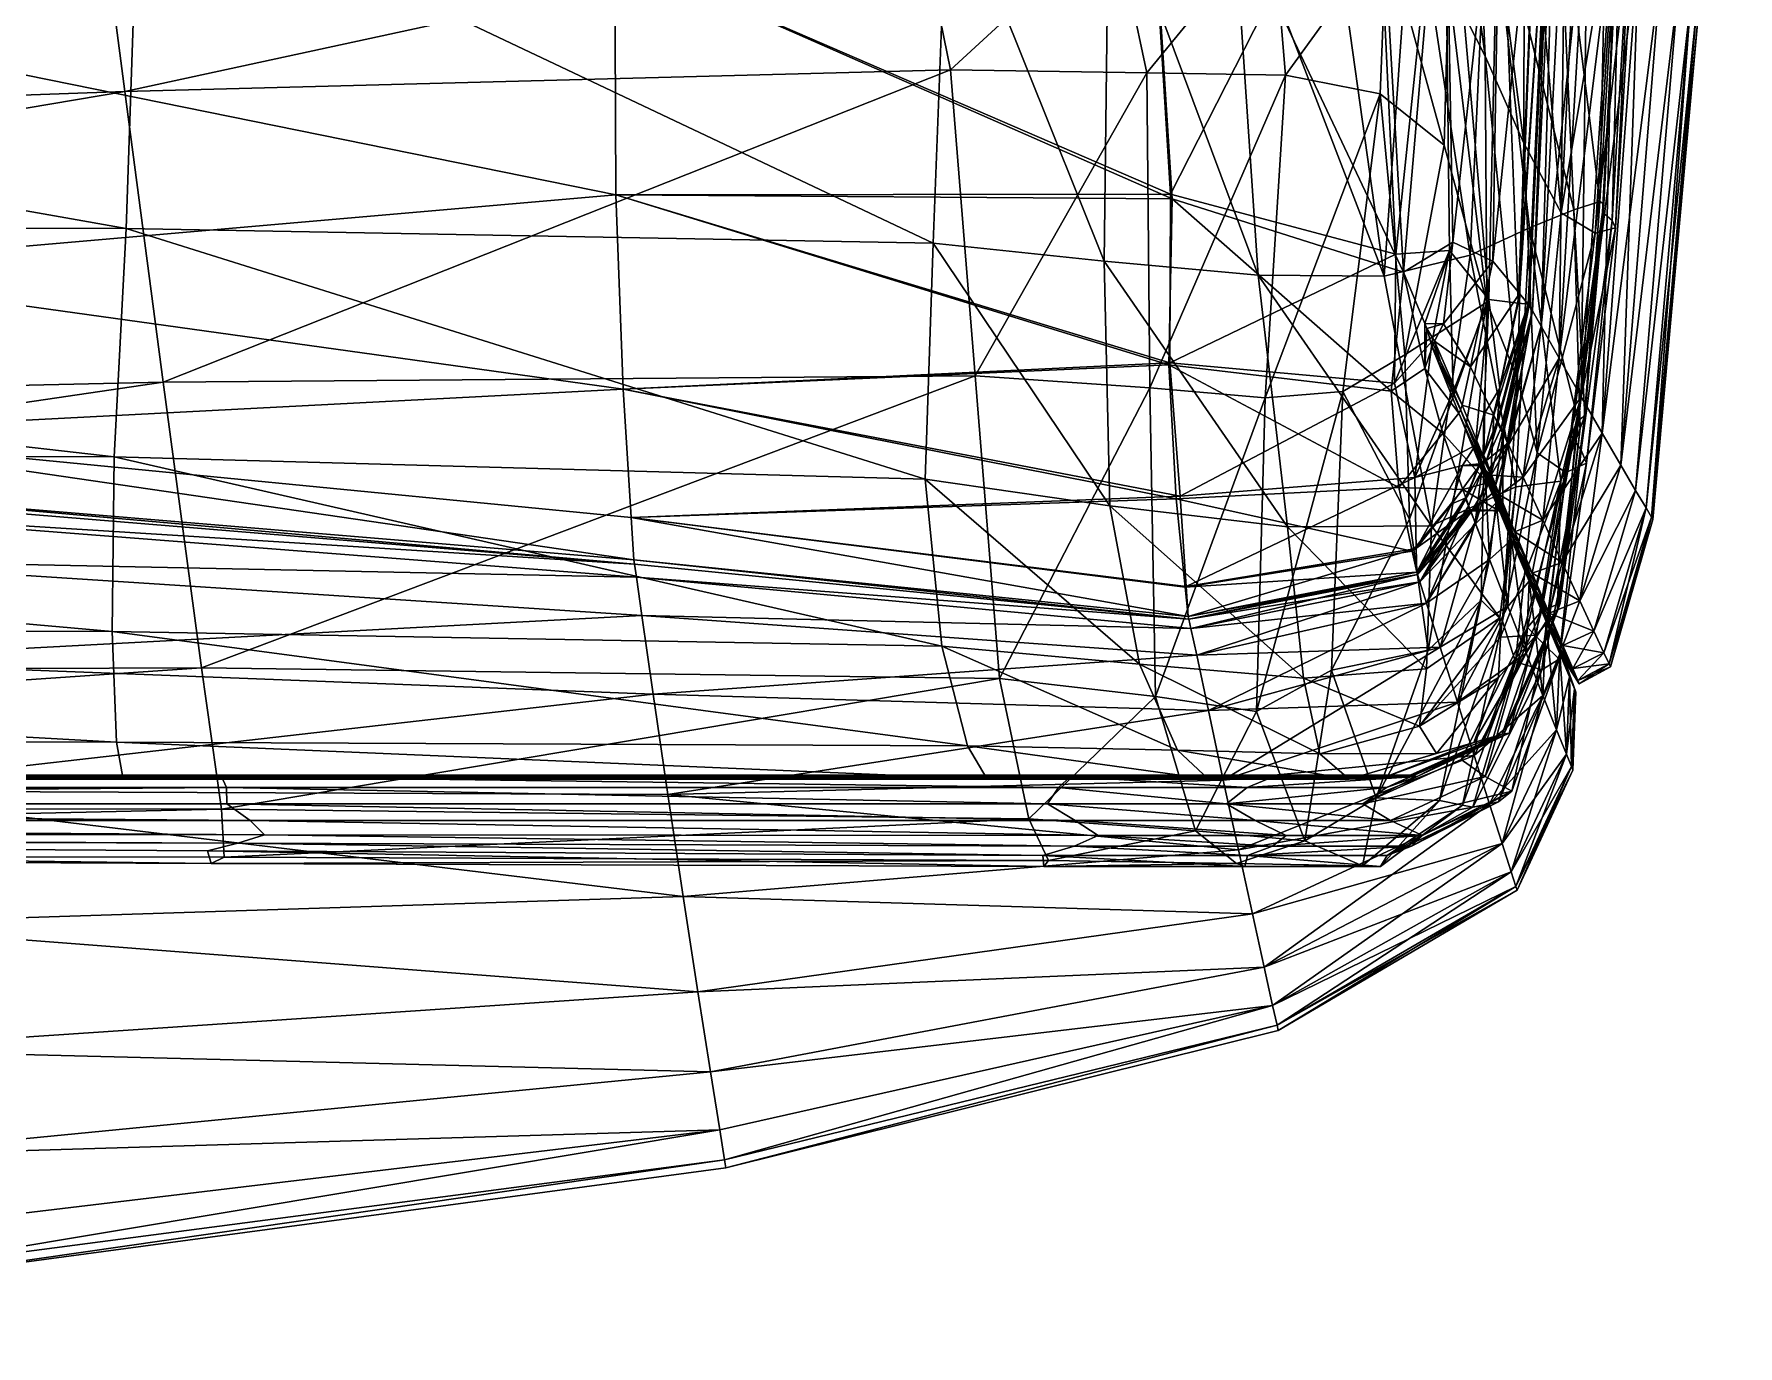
# Model space of a CAD drawing. Header units: centimetres. Extents: x -1193 to 1218, y -860 to 783.
# Drawn here: x 1001.32 to 1047.22, y -816.45 to -781.13 of the extents above; entities that cross this region are included whole.
import ezdxf

# ---------------------------------------------------------------- set-up
doc = ezdxf.new("R2010")
doc.units = ezdxf.units.CM
doc.layers.add('fabric', color=7, linetype='Continuous', true_color=0x9ab9e5)

msp = doc.modelspace()

# ---------------------------------------------------------------- meshes
at = {"layer": 'fabric', "color": 60, "true_color": 0xb6ee00}
mesh = msp.add_polyface(dxfattribs=at)
corners = [(1044.062, -792.735, -51.685), (1045.15, -779.325, -51.366), (1044.557, -778.654, -42.943), (1043.561, -791.877, -43.327), (1043.881, -777.871, -36.33), (1042.995, -790.897, -36.765), (1045.946, -780.205, -71.277), (1045.618, -779.846, -61.242), (1044.462, -793.413, -61.483), (1043.162, -777.018, -31.887), (1042.401, -789.851, -32.355), (1042.571, -776.313, -29.386), (1041.917, -788.994, -29.872), (1040.796, -775.296, -28.764), (1040.505, -788.275, -29.993), (1041.302, -788.371, -30.341), (1041.808, -775.698, -29.67), (1039.303, -774.631, -26.951), (1039.45, -786.952, -28.204), (1038.007, -787.057, -26.778), (1037.42, -774.662, -25.075), (1031.929, -785.443, -25.067), (1031.144, -772.592, -22.77), (1031.915, -789.976, -26.947), (1046.99, -750.426, -70.796), (1046.115, -780.391, -80.18), (1047.217, -750.577, -79.909), (1046.16, -780.44, -88.517), (1041.567, -788.398, -29.938), (1041.596, -788.44, -29.338), (1042.18, -775.858, -28.844), (1042.145, -775.826, -29.449), (1041.68, -788.581, -29.091), (1042.283, -775.973, -28.597), (1044.929, -794.196, -88.542), (1044.89, -794.131, -80.272), (1044.557, -778.653, -134.091), (1043.561, -791.877, -133.757), (1042.995, -790.897, -140.318), (1043.881, -777.871, -140.704), (1045.15, -779.325, -125.668), (1044.462, -793.413, -115.6), (1045.618, -779.846, -115.792), (1045.946, -780.205, -105.757), (1044.062, -792.735, -125.399), (1043.162, -777.018, -145.147), (1042.401, -789.851, -144.728), (1041.917, -788.994, -147.211), (1042.571, -776.313, -147.648), (1040.825, -775.038, -148.43), (1040.618, -787.243, -147.728), (1039.541, -786.735, -148.967), (1039.326, -774.576, -150.105), (1041.815, -775.633, -147.404), (1041.33, -788.112, -146.902), (1038.206, -787.535, -149.962), (1037.47, -774.782, -151.873), (1031.979, -785.563, -151.881), (1031.156, -772.622, -154.2), (1046.115, -780.391, -96.854), (1047.217, -750.577, -96.976), (1046.99, -750.426, -106.09), (1041.568, -788.397, -147.145), (1042.145, -775.826, -147.585), (1042.18, -775.858, -148.19), (1041.596, -788.439, -147.746), (1041.68, -788.581, -147.993), (1042.283, -775.973, -148.436), (1044.744, -793.886, -105.644), (1044.89, -794.131, -96.812)]
mesh.append_faces([[corners[k] for k in face] for face in [(0, 1, 2), (3, 2, 4), (4, 5, 3), (6, 7, 8), (7, 1, 0), (9, 10, 5), (5, 4, 9), (10, 9, 11), (11, 12, 10), (13, 14, 15), (15, 16, 13), (14, 13, 17), (17, 18, 14), (19, 18, 17), (17, 20, 19), (21, 19, 20), (20, 22, 21), (19, 21, 23), (24, 6, 25), (26, 25, 27), (28, 29, 30), (30, 31, 28), (15, 28, 31), (31, 16, 15), (32, 33, 30), (30, 29, 32), (33, 32, 12), (12, 11, 33), (34, 27, 25), (35, 25, 6), (36, 37, 38), (38, 39, 36), (37, 36, 40), (41, 42, 43), (44, 40, 42), (45, 46, 47), (47, 48, 45), (46, 45, 39), (39, 38, 46), (49, 50, 51), (51, 52, 49), (50, 49, 53), (53, 54, 50), (55, 56, 52), (52, 51, 55), (55, 57, 58), (58, 56, 55), (27, 59, 60), (59, 43, 61), (62, 63, 64), (64, 65, 62), (63, 62, 54), (54, 53, 63), (66, 65, 64), (64, 67, 66), (47, 66, 67), (67, 48, 47), (68, 43, 59), (69, 59, 27)]], dxfattribs={"vtx2": -1, "color": 60})
at = {"layer": 'fabric', "color": 138, "true_color": 0x00605a}
mesh = msp.add_polyface(dxfattribs=at)
corners = [(1044.385, -776.565, -311.921), (1043.828, -786.147, -311.921), (1043.917, -786.347, -339.338), (1044.514, -776.615, -339.338), (1044.075, -776.508, -278.311), (1043.569, -785.921, -278.311), (1040.009, -787.083, -160.43), (1041.601, -786.35, -166.987), (1040.49, -776.616, -168.13), (1038.461, -776.799, -161.736), (1039.131, -772.44, -398.983), (1040.04, -773.242, -394.286), (1040.409, -781.723, -394.286), (1039.418, -779.781, -398.983), (1040.458, -788.345, -394.863), (1039.302, -784.124, -399.197), (1043.605, -785.702, -237.317), (1044.047, -776.454, -237.317), (1043.495, -785.633, -200.284), (1043.683, -776.436, -200.448), (1041.448, -784.064, -388.296), (1041.471, -774.777, -388.296), (1042.459, -785.941, -378.342), (1042.949, -776.197, -378.342), (1041.276, -790.422, -388.025), (1043.372, -786.491, -361.75), (1044, -776.651, -361.75), (1042.364, -776.493, -179.209), (1042.795, -785.858, -178.556), (1044.241, -761.14, -278.311), (1044.567, -761.14, -311.921), (1039.862, -758.221, -394.286), (1043.723, -761.14, -200.5), (1044.184, -761.14, -237.317), (1043.062, -760.723, -378.342), (1041.423, -759.472, -388.296), (1044.699, -761.14, -339.338), (1044.176, -761.14, -361.75), (1040.075, -761.14, -168.497), (1042.183, -761.14, -179.419)]
mesh.append_faces([[corners[k] for k in face] for face in [(0, 1, 2), (2, 3, 0), (1, 0, 4), (4, 5, 1), (6, 7, 8), (8, 9, 6), (10, 11, 12), (13, 12, 14), (14, 15, 13), (16, 5, 4), (4, 17, 16), (18, 16, 17), (17, 19, 18), (20, 12, 11), (11, 21, 20), (22, 20, 21), (21, 23, 22), (12, 20, 24), (25, 26, 3), (3, 2, 25), (26, 25, 22), (22, 23, 26), (27, 28, 18), (18, 19, 27), (28, 27, 8), (8, 7, 28), (29, 4, 0), (30, 0, 3), (31, 11, 10), (32, 19, 17), (33, 17, 4), (34, 23, 21), (35, 21, 11), (36, 3, 26), (37, 26, 23), (38, 8, 27), (39, 27, 19)]], dxfattribs={"vtx2": -1, "color": 138})
mesh = msp.add_polyface(dxfattribs=at)
corners = [(951.629, -801.909, -396.06), (951.217, -798.389, -398.993), (1005.834, -798.194, -399.244), (951.624, -803.209, -391.768), (1006.37, -801.997, -396.906), (881.631, -803.253, -390.509), (881.554, -801.968, -395.023), (951.402, -803.217, -385.491), (1006.445, -803.291, -392.913), (951.26, -802.761, -375.491), (1006.095, -803.457, -385.966), (881.441, -802.462, -375.516), (881.64, -803.072, -384.815), (948.289, -786.229, -156.38), (948.062, -792.313, -155.068), (1003.481, -792.513, -155.068), (1003.804, -786.362, -156.38), (948.48, -776.585, -157.686), (951.417, -802.302, -311.921), (951.684, -802.623, -338.908), (1007.529, -802.683, -338.824), (951.006, -801.85, -279.71), (1007.146, -802.302, -311.921), (880.404, -801.85, -280.759), (880.372, -802.302, -311.921), (947.927, -797.079, -154.63), (947.897, -800.159, -155.643), (1003.539, -800.192, -155.618), (1003.426, -797.212, -154.63), (950.187, -791.72, -401.196), (881.219, -798.695, -398.443), (949.165, -784.613, -402.574), (1003.766, -782.676, -402.582), (1004.803, -790.501, -401.227), (947.984, -801.186, -158.68), (948.404, -801.16, -166.855), (1004.24, -801.16, -165.659), (1003.72, -801.186, -158.583), (1006.368, -801.114, -202.14), (950.337, -801.114, -208.461), (950.764, -801.412, -242.914), (1006.505, -801.412, -238.716), (948.773, -779.781, -403.033), (948.699, -772.44, -403.033), (1002.978, -772.113, -403.033), (1003.216, -778.476, -403.033), (951.493, -802.669, -360.031), (880.891, -802.459, -360.186), (1006.807, -802.909, -359.692), (1005.367, -801.083, -178.983), (949.369, -801.083, -183.278), (948.506, -761.14, -158.107), (1004.136, -776.619, -157.686)]
mesh.append_faces([[corners[k] for k in face] for face in [(0, 1, 2), (3, 0, 4), (0, 3, 5), (1, 0, 6), (7, 3, 8), (9, 7, 10), (7, 9, 11), (3, 7, 12), (13, 14, 15), (15, 16, 13), (17, 13, 16), (18, 19, 20), (21, 18, 22), (18, 21, 23), (19, 18, 24), (25, 26, 27), (27, 28, 25), (14, 25, 28), (28, 15, 14), (29, 1, 30), (29, 31, 32), (1, 29, 33), (34, 35, 36), (26, 34, 37), (37, 27, 26), (38, 39, 40), (41, 40, 21), (42, 43, 44), (44, 45, 42), (31, 42, 45), (20, 19, 46), (47, 46, 19), (11, 9, 46), (48, 46, 9), (49, 50, 39), (36, 35, 50), (51, 17, 52)]], dxfattribs={"vtx2": -1, "color": 138})
mesh = msp.add_polyface(dxfattribs=at)
corners = [(1005.834, -798.194, -399.244), (1006.37, -801.997, -396.906), (951.629, -801.909, -396.06), (1006.445, -803.291, -392.913), (951.624, -803.209, -391.768), (1006.095, -803.457, -385.966), (951.402, -803.217, -385.491), (1005.992, -803.121, -375.186), (951.26, -802.761, -375.491), (1003.804, -786.362, -156.38), (1004.136, -776.619, -157.686), (948.48, -776.585, -157.686), (1007.529, -802.683, -338.824), (1007.146, -802.302, -311.921), (951.417, -802.302, -311.921), (1006.519, -801.85, -278.661), (951.006, -801.85, -279.71), (1003.481, -792.513, -155.068), (1003.426, -797.212, -154.63), (1025.774, -797.612, -154.63), (1003.539, -800.192, -155.618), (1026.467, -800.292, -155.545), (1004.803, -790.501, -401.227), (1026.675, -790.328, -401.322), (1003.766, -782.676, -402.582), (1026.007, -782.089, -402.605), (950.187, -791.72, -401.196), (951.217, -798.389, -398.993), (1003.72, -801.186, -158.583), (1026.997, -801.186, -158.29), (1004.24, -801.16, -165.659), (1027.62, -801.16, -164.869), (947.984, -801.186, -158.68), (1028.121, -802.259, -397.272), (1027.331, -798.478, -399.454), (950.764, -801.412, -242.914), (1006.505, -801.412, -238.716), (1006.368, -801.114, -202.14), (1028.519, -803.537, -386.124), (1028.649, -803.377, -393.316), (1025.537, -786.763, -156.38), (1025.328, -793.113, -155.068), (1003.216, -778.476, -403.033), (1025.18, -778.04, -403.033), (1002.978, -772.113, -403.033), (1024.495, -772.005, -403.033), (949.165, -784.613, -402.574), (951.493, -802.669, -360.031), (1006.807, -802.909, -359.692), (1028.587, -801.083, -177.29), (1005.367, -801.083, -178.983), (950.337, -801.114, -208.461), (949.369, -801.083, -183.278), (1028.916, -801.412, -237.317), (1028.622, -801.85, -278.311), (1028.495, -803.241, -375.084), (1004.217, -761.14, -158.107), (1025.929, -776.719, -157.686)]
mesh.append_faces([[corners[k] for k in face] for face in [(0, 1, 2), (1, 3, 4), (3, 5, 6), (5, 7, 8), (9, 10, 11), (12, 13, 14), (13, 15, 16), (17, 18, 19), (18, 20, 21), (0, 22, 23), (22, 24, 25), (24, 22, 26), (22, 0, 27), (20, 28, 29), (28, 30, 31), (30, 28, 32), (3, 1, 33), (1, 0, 34), (35, 36, 37), (16, 15, 36), (7, 5, 38), (5, 3, 39), (10, 9, 40), (9, 17, 41), (24, 42, 43), (42, 44, 45), (42, 24, 46), (47, 48, 12), (8, 7, 48), (49, 50, 37), (31, 30, 50), (51, 37, 50), (52, 50, 30), (37, 36, 53), (36, 15, 54), (48, 7, 55), (56, 10, 57)]], dxfattribs={"vtx2": -1, "color": 138})
mesh = msp.add_polyface(dxfattribs=at)
corners = [(1037.582, -782.739, -401.909), (1039.302, -784.124, -399.197), (1038.246, -789.762, -399.84), (1037.685, -787.644, -157.393), (1040.009, -787.083, -160.43), (1038.461, -776.799, -161.736), (1036.186, -776.939, -158.699), (1039.418, -779.781, -398.983), (1037.749, -778.476, -402.02), (1037.539, -772.113, -402.02), (1039.131, -772.44, -398.983), (1040.409, -781.723, -394.286), (1026.675, -790.328, -401.322), (1026.007, -782.089, -402.605), (1031.294, -782.17, -402.655), (1025.537, -786.763, -156.38), (1025.929, -776.719, -157.686), (1004.136, -776.619, -157.686), (1030.148, -787.243, -156.38), (1030.271, -776.839, -157.686), (1025.18, -778.04, -403.033), (1003.766, -782.676, -402.582), (1024.495, -772.005, -403.033), (1003.216, -778.476, -403.033), (1029.454, -772.005, -403.033), (1030.417, -778.04, -403.033), (1031.377, -790.651, -401.522), (1035.032, -782.237, -402.743), (1034.481, -790.921, -401.871), (1034.298, -787.617, -156.38), (1033.573, -776.932, -157.686), (1034.677, -778.04, -403.033), (1034.057, -772.005, -403.033), (1035.666, -761.14, -159.119), (1037.912, -761.14, -162.157), (1040.49, -776.616, -168.13), (1026.033, -761.14, -158.107), (1030.287, -761.14, -158.107), (1033.311, -761.14, -158.107)]
mesh.append_faces([[corners[k] for k in face] for face in [(0, 1, 2), (3, 4, 5), (5, 6, 3), (7, 8, 9), (9, 10, 7), (11, 7, 10), (8, 7, 1), (1, 0, 8), (12, 13, 14), (15, 16, 17), (16, 15, 18), (18, 19, 16), (20, 13, 21), (22, 20, 23), (20, 22, 24), (24, 25, 20), (13, 20, 25), (25, 14, 13), (26, 14, 27), (28, 27, 0), (29, 30, 19), (19, 18, 29), (30, 29, 3), (3, 6, 30), (31, 27, 14), (14, 25, 31), (32, 31, 25), (25, 24, 32), (31, 32, 9), (9, 8, 31), (27, 31, 8), (8, 0, 27), (33, 6, 5), (34, 5, 35), (36, 16, 19), (37, 19, 30), (38, 30, 6)]], dxfattribs={"vtx2": -1, "color": 138})
at = {"layer": 'fabric', "color": 60, "true_color": 0xb6ee00}
mesh = msp.add_polyface(dxfattribs=at)
corners = [(1017.192, -790.692, -26.893), (993.965, -787.459, -25.235), (994.177, -791.883, -26.605), (1017.408, -794.144, -28.111), (1032.19, -793.569, -28.762), (1032.357, -796.001, -29.669), (1031.915, -789.976, -26.947), (1016.992, -785.456, -24.829), (993.756, -780.744, -22.875), (1016.967, -778.961, -22.418), (993.694, -772.405, -19.996), (1031.929, -785.443, -25.067), (1031.144, -772.592, -22.77), (1016.471, -765.619, -19.667), (1017.479, -795.288, -27.982), (1017.497, -795.398, -27.361), (1032.431, -796.883, -28.843), (1032.412, -796.806, -29.449), (994.248, -793.349, -26.515), (994.265, -793.492, -25.879), (1017.549, -795.753, -27.104), (994.315, -793.949, -25.615), (994.457, -795.271, -26.438), (1017.697, -796.778, -27.908), (1032.485, -797.132, -28.592), (1017.192, -790.692, -149.992), (1017.408, -794.144, -148.774), (994.177, -791.883, -150.131), (993.965, -787.459, -151.501), (1016.992, -785.456, -152.056), (993.756, -780.744, -153.861), (1031.892, -790.031, -150.109), (1032.083, -793.638, -148.431), (1032.33, -796.018, -147.404), (1016.967, -778.961, -154.467), (993.694, -772.404, -156.741), (1016.471, -765.619, -157.193), (1031.156, -772.622, -154.2), (1031.979, -785.563, -151.881), (1017.48, -795.288, -148.903), (1032.412, -796.806, -147.585), (1032.431, -796.883, -148.191), (1017.497, -795.398, -149.524), (994.248, -793.349, -150.222), (994.265, -793.492, -150.857), (1017.549, -795.753, -149.782), (1032.485, -797.132, -148.442), (1017.697, -796.778, -148.977), (994.457, -795.271, -150.299), (994.315, -793.949, -151.122)]
mesh.append_faces([[corners[k] for k in face] for face in [(0, 1, 2), (2, 3, 0), (4, 0, 3), (3, 5, 4), (0, 4, 6), (6, 7, 0), (1, 0, 7), (7, 8, 1), (9, 10, 8), (8, 7, 9), (11, 9, 7), (7, 6, 11), (9, 11, 12), (12, 13, 9), (10, 9, 13), (14, 15, 16), (16, 17, 14), (3, 14, 17), (17, 5, 3), (14, 3, 2), (2, 18, 14), (15, 14, 18), (18, 19, 15), (16, 15, 20), (21, 20, 15), (15, 19, 21), (20, 21, 22), (22, 23, 20), (24, 20, 23), (25, 26, 27), (27, 28, 25), (29, 25, 28), (28, 30, 29), (25, 29, 31), (31, 32, 25), (26, 25, 32), (32, 33, 26), (34, 29, 30), (30, 35, 34), (36, 34, 35), (34, 36, 37), (37, 38, 34), (29, 34, 38), (38, 31, 29), (39, 40, 41), (41, 42, 39), (43, 39, 42), (42, 44, 43), (39, 43, 27), (27, 26, 39), (40, 39, 26), (26, 33, 40), (45, 42, 41), (41, 46, 45), (47, 45, 46), (45, 47, 48), (48, 49, 45), (42, 45, 49), (49, 44, 42)]], dxfattribs={"vtx2": -1, "color": 60})
mesh = msp.add_polyface(dxfattribs=at)
corners = [(1044.557, -778.654, -42.943), (1043.561, -791.877, -43.327), (1044.062, -792.735, -51.685), (1044.462, -793.413, -61.483), (1044.744, -793.886, -71.44), (1045.946, -780.205, -71.277), (1045.618, -779.846, -61.242), (1041.433, -793.059, -32.649), (1042.401, -789.851, -32.355), (1041.917, -788.994, -29.872), (1040.505, -788.275, -29.993), (1040.372, -791.368, -30.997), (1040.801, -790.663, -30.582), (1041.302, -788.371, -30.341), (1039.549, -790.765, -30.269), (1039.45, -786.952, -28.204), (1038.98, -789.398, -28.882), (1040.146, -792.194, -32.062), (1031.915, -789.976, -26.947), (1037.963, -790.527, -28.204), (1038.007, -787.057, -26.778), (1041.567, -788.398, -29.938), (1040.74, -791.535, -30.151), (1041.596, -788.44, -29.338), (1040.755, -791.569, -29.669), (1040.836, -791.731, -29.373), (1041.68, -788.581, -29.091), (1041.021, -792.144, -30.231), (1046.115, -780.391, -80.18), (1044.89, -794.131, -80.272), (1044.929, -794.196, -88.542), (1045.15, -779.325, -125.668), (1044.062, -792.735, -125.399), (1043.561, -791.877, -133.757), (1045.946, -780.205, -105.757), (1044.744, -793.886, -105.644), (1044.462, -793.413, -115.6), (1045.618, -779.846, -115.792), (1041.036, -792.187, -146.832), (1041.917, -788.994, -147.211), (1042.401, -789.851, -144.728), (1040.618, -787.243, -147.728), (1040.011, -790.084, -147.104), (1039.286, -788.928, -148.058), (1039.541, -786.735, -148.967), (1041.33, -788.112, -146.902), (1040.642, -791.391, -146.449), (1038.78, -788.917, -148.615), (1038.206, -787.535, -149.962), (1038.784, -790.135, -148.058), (1037.873, -790.746, -148.967), (1031.979, -785.563, -151.881), (1031.892, -790.031, -150.109), (1040.867, -791.858, -146.789), (1041.568, -788.397, -147.145), (1041.596, -788.439, -147.746), (1040.886, -791.893, -147.418), (1041.68, -788.581, -147.993), (1040.898, -791.899, -147.629), (1046.115, -780.391, -96.854), (1044.89, -794.131, -96.812), (1046.16, -780.44, -88.517), (1038.978, -789.557, -146.731), (1039.696, -791.339, -145.783), (1039.748, -791.245, -144.947), (1039.196, -789.919, -146.073), (1039.786, -791.122, -145.783), (1039.046, -789.394, -146.731), (1038.836, -789.053, -147.42)]
mesh.append_faces([[corners[k] for k in face] for face in [(0, 1, 2), (3, 4, 5), (2, 3, 6), (7, 8, 9), (10, 11, 12), (12, 13, 10), (14, 10, 15), (15, 16, 14), (10, 14, 17), (17, 11, 10), (18, 19, 20), (15, 20, 19), (19, 16, 15), (21, 13, 12), (12, 22, 21), (23, 21, 22), (22, 24, 23), (25, 26, 23), (23, 24, 25), (26, 25, 27), (27, 9, 26), (28, 29, 30), (5, 4, 29), (31, 32, 33), (34, 35, 36), (37, 36, 32), (38, 39, 40), (41, 42, 43), (43, 44, 41), (42, 41, 45), (45, 46, 42), (47, 48, 44), (44, 43, 47), (48, 47, 49), (49, 50, 48), (51, 48, 50), (50, 52, 51), (53, 54, 55), (55, 56, 53), (54, 53, 46), (46, 45, 54), (57, 39, 38), (55, 57, 58), (58, 56, 55), (59, 60, 35), (61, 30, 60), (49, 62, 63), (64, 63, 62), (62, 65, 64), (66, 64, 65), (65, 67, 66), (42, 66, 67), (67, 43, 42), (68, 47, 43), (43, 67, 68), (62, 68, 67), (67, 65, 62), (68, 62, 49), (49, 47, 68)]], dxfattribs={"vtx2": -1, "color": 60})
at = {"layer": 'fabric', "color": 138, "true_color": 0x00605a}
mesh = msp.add_polyface(dxfattribs=at)
corners = [(1038.877, -797.715, -397.14), (1038.372, -794.192, -398.367), (1040.458, -788.345, -394.863), (1040.298, -796.367, -393.554), (1038.246, -789.762, -399.84), (1039.302, -784.124, -399.197), (1036.574, -790.752, -401.575), (1036.267, -798.255, -400.117), (1037.582, -782.739, -401.909), (1041.231, -793.323, -158.78), (1040.802, -796.848, -157.33), (1040.821, -797.363, -158.472), (1038.965, -794.367, -155.996), (1041.276, -790.422, -388.025), (1040.878, -796.939, -387.21), (1040.009, -787.083, -160.43), (1037.685, -787.644, -157.393), (1041.601, -786.35, -166.987), (1040.409, -781.723, -394.286), (1025.774, -797.612, -154.63), (1025.328, -793.113, -155.068), (1003.481, -792.513, -155.068), (1031.097, -798.093, -154.63), (1030.297, -793.834, -155.068), (1026.675, -790.328, -401.322), (1027.331, -798.478, -399.454), (1005.834, -798.194, -399.244), (1026.007, -782.089, -402.605), (1004.803, -790.501, -401.227), (1031.294, -782.17, -402.655), (1031.377, -790.651, -401.522), (1031.528, -798.963, -399.754), (1025.537, -786.763, -156.38), (1003.804, -786.362, -156.38), (1030.148, -787.243, -156.38), (1035.52, -798.467, -154.63), (1035.082, -794.395, -155.068), (1038.828, -798.222, -155.305), (1034.481, -790.921, -401.871), (1035.032, -782.237, -402.743), (1034.246, -799.367, -400.277), (1034.298, -787.617, -156.38)]
mesh.append_faces([[corners[k] for k in face] for face in [(0, 1, 2), (2, 3, 0), (4, 5, 2), (2, 1, 4), (6, 4, 1), (1, 7, 6), (4, 6, 8), (9, 10, 11), (10, 9, 12), (13, 14, 3), (3, 2, 13), (15, 16, 12), (12, 9, 15), (17, 15, 9), (13, 2, 18), (19, 20, 21), (22, 23, 20), (24, 25, 26), (27, 24, 28), (29, 30, 24), (25, 24, 30), (30, 31, 25), (20, 32, 33), (32, 20, 23), (23, 34, 32), (35, 36, 23), (37, 12, 36), (31, 30, 38), (39, 38, 30), (8, 6, 38), (40, 38, 6), (6, 7, 40), (36, 41, 34), (34, 23, 36), (41, 36, 12), (12, 16, 41)]], dxfattribs={"vtx2": -1, "color": 138})
mesh = msp.add_polyface(dxfattribs=at)
corners = [(1042.996, -792.329, -311.921), (1041.988, -797.555, -311.921), (1042.4, -797.956, -339.067), (1043.137, -792.68, -339.27), (1042.726, -791.934, -278.311), (1041.546, -797.103, -278.311), (1041.783, -797.315, -164.803), (1042.443, -793.168, -164.075), (1040.821, -797.363, -158.472), (1041.231, -793.323, -158.78), (1041.923, -796.665, -237.317), (1042.888, -791.55, -237.317), (1042.425, -796.447, -199.909), (1043.096, -791.41, -200.081), (1040.878, -796.939, -387.21), (1041.276, -790.422, -388.025), (1041.811, -792.404, -377.934), (1041.222, -798.031, -376.713), (1043.828, -786.147, -311.921), (1043.917, -786.347, -339.338), (1043.569, -785.921, -278.311), (1041.601, -786.35, -166.987), (1043.605, -785.702, -237.317), (1043.495, -785.633, -200.284), (1041.448, -784.064, -388.296), (1042.459, -785.941, -378.342), (1041.937, -798.242, -360.664), (1042.586, -792.931, -361.479), (1043.372, -786.491, -361.75), (1042.964, -791.743, -177.744), (1042.357, -796.656, -177.056), (1042.795, -785.858, -178.556)]
mesh.append_faces([[corners[k] for k in face] for face in [(0, 1, 2), (2, 3, 0), (1, 0, 4), (4, 5, 1), (6, 7, 8), (8, 7, 9), (10, 5, 4), (4, 11, 10), (12, 10, 11), (11, 13, 12), (14, 15, 16), (16, 17, 14), (18, 0, 3), (3, 19, 18), (0, 18, 20), (20, 4, 0), (9, 7, 21), (22, 23, 13), (13, 11, 22), (20, 22, 11), (11, 4, 20), (24, 25, 16), (16, 15, 24), (26, 27, 3), (17, 16, 27), (27, 28, 19), (19, 3, 27), (28, 27, 16), (16, 25, 28), (29, 30, 12), (12, 13, 29), (30, 29, 7), (7, 6, 30), (31, 29, 13), (13, 23, 31), (29, 31, 21), (21, 7, 29)]], dxfattribs={"vtx2": -1, "color": 138})
at = {"layer": 'fabric', "color": 60, "true_color": 0xb6ee00}
mesh = msp.add_polyface(dxfattribs=at)
corners = [(1042.956, -796.384, -51.763), (1044.062, -792.735, -51.685), (1043.561, -791.877, -43.327), (1042.481, -795.356, -43.442), (1042.995, -790.897, -36.765), (1041.959, -794.217, -36.946), (1042.401, -789.851, -32.355), (1041.433, -793.059, -32.649), (1041.917, -788.994, -29.872), (1041.021, -792.144, -30.231), (1043.561, -791.877, -133.757), (1042.481, -795.356, -133.642), (1041.959, -794.217, -140.138), (1042.995, -790.897, -140.318), (1044.062, -792.735, -125.399), (1042.401, -789.851, -144.728), (1041.433, -793.059, -144.434), (1041.036, -792.187, -146.832), (1040.898, -791.899, -147.629), (1041.68, -788.581, -147.993), (1040.535, -793.135, -34.126), (1040.706, -793.745, -33.535), (1041.122, -794.742, -37.488), (1040.885, -793.982, -37.85), (1040.523, -795.274, -32.648), (1040.416, -793.066, -31.316), (1040.795, -793.53, -33.535), (1040.513, -792.832, -31.316), (1041.209, -794.526, -37.488), (1040.373, -792.458, -30.789), (1040.74, -791.535, -30.151), (1040.801, -790.663, -30.582), (1040.755, -791.569, -29.669), (1040.441, -792.608, -30.222), (1040.836, -791.731, -29.373), (1040.535, -793.135, -142.957), (1040.706, -793.745, -143.548), (1040.486, -793.216, -145.686), (1040.885, -793.982, -139.234), (1040.795, -793.53, -143.548), (1041.209, -794.526, -139.595), (1040.427, -792.868, -144.921), (1040.575, -793.001, -145.685), (1040.884, -793.756, -145.72), (1040.867, -791.858, -146.789), (1040.886, -791.893, -147.418), (1040.881, -793.744, -146.431), (1041.049, -794.368, -145.008), (1040.655, -793.426, -144.425), (1040.564, -792.992, -145.228), (1040.642, -791.391, -146.449), (1040.794, -793.971, -145.72), (1040.474, -793.207, -145.228), (1041.032, -794.323, -145.773), (1040.792, -793.959, -146.431), (1040.691, -793.282, -146.533), (1040.709, -793.543, -145.802), (1040.602, -793.498, -146.533)]
mesh.append_faces([[corners[k] for k in face] for face in [(0, 1, 2), (3, 2, 4), (4, 5, 3), (6, 7, 5), (5, 4, 6), (8, 9, 7), (10, 11, 12), (12, 13, 10), (11, 10, 14), (15, 16, 17), (16, 15, 13), (13, 12, 16), (17, 18, 19), (20, 21, 22), (22, 23, 20), (24, 21, 25), (26, 7, 9), (9, 27, 26), (20, 26, 27), (26, 20, 23), (23, 28, 26), (7, 26, 28), (28, 5, 7), (29, 30, 31), (32, 30, 29), (33, 34, 32), (33, 27, 9), (9, 34, 33), (35, 36, 37), (36, 35, 38), (39, 16, 12), (12, 40, 39), (35, 39, 40), (40, 38, 35), (39, 35, 41), (41, 42, 39), (16, 39, 42), (42, 17, 16), (43, 44, 45), (45, 46, 43), (47, 43, 46), (43, 47, 48), (48, 49, 43), (44, 43, 49), (49, 50, 44), (47, 51, 52), (52, 48, 47), (53, 54, 51), (55, 18, 17), (17, 42, 55), (56, 55, 42), (42, 41, 56), (55, 56, 53), (53, 46, 55), (18, 55, 46), (46, 45, 18), (56, 57, 54), (54, 53, 56), (57, 56, 41)]], dxfattribs={"vtx2": -1, "color": 60})
mesh = msp.add_polyface(dxfattribs=at)
corners = [(1038.513, -793.064, -29.993), (1039.549, -790.765, -30.269), (1038.98, -789.398, -28.882), (1037.963, -790.527, -28.204), (1032.19, -793.569, -28.762), (1031.915, -789.976, -26.947), (1039.801, -792.742, -30.997), (1038.553, -794.981, -30.341), (1039.507, -793.774, -30.582), (1040.146, -792.194, -32.062), (1038.084, -793.339, -147.728), (1039.265, -791.878, -147.104), (1039.809, -793.394, -146.449), (1038.446, -795.05, -146.902), (1032.083, -793.638, -148.431), (1031.892, -790.031, -150.109), (1037.873, -790.746, -148.967), (1038.784, -790.135, -148.058), (1040.005, -793.932, -146.789), (1040.706, -793.745, -33.535), (1040.535, -793.135, -34.126), (1040.416, -793.066, -31.316), (1040.513, -792.832, -31.316), (1040.801, -790.663, -30.582), (1040.372, -791.368, -30.997), (1040.373, -792.458, -30.789), (1040.356, -792.447, -30.666), (1040.755, -791.569, -29.669), (1040.255, -792.742, -30.789), (1039.871, -793.624, -30.151), (1039.888, -793.655, -29.669), (1040.252, -792.697, -30.666), (1040.441, -792.608, -30.222), (1040.322, -792.895, -30.222), (1039.959, -793.842, -29.372), (1040.136, -794.282, -30.23), (1039.696, -791.339, -145.783), (1039.748, -791.245, -144.947), (1040.655, -793.426, -144.425), (1040.474, -793.207, -145.228), (1040.153, -794.319, -146.833), (1040.486, -793.216, -145.686), (1040.706, -793.745, -143.548), (1040.427, -792.868, -144.921), (1040.535, -793.135, -142.957), (1039.786, -791.122, -145.783), (1040.011, -790.084, -147.104), (1040.642, -791.391, -146.449), (1040.564, -792.992, -145.228), (1040.794, -793.971, -145.72), (1040.792, -793.959, -146.431), (1040.023, -793.97, -147.418), (1040.602, -793.498, -146.533), (1040.029, -793.992, -147.63)]
mesh.append_faces([[corners[k] for k in face] for face in [(0, 1, 2), (2, 3, 0), (4, 0, 3), (3, 5, 4), (6, 0, 7), (7, 8, 6), (0, 6, 9), (9, 1, 0), (10, 11, 12), (12, 13, 10), (14, 10, 13), (10, 14, 15), (15, 16, 10), (11, 10, 16), (16, 17, 11), (13, 12, 18), (19, 20, 9), (9, 21, 19), (22, 9, 20), (23, 24, 25), (26, 25, 24), (24, 9, 26), (25, 26, 27), (28, 29, 30), (30, 31, 28), (6, 28, 31), (31, 9, 6), (28, 6, 8), (8, 29, 28), (27, 26, 32), (22, 32, 26), (26, 9, 22), (33, 34, 35), (35, 21, 33), (31, 33, 21), (21, 9, 31), (33, 31, 30), (30, 34, 33), (36, 11, 17), (36, 37, 38), (38, 39, 36), (11, 36, 39), (39, 12, 11), (40, 41, 42), (41, 43, 44), (45, 46, 47), (47, 48, 45), (37, 45, 48), (48, 38, 37), (49, 18, 12), (12, 39, 49), (18, 49, 50), (50, 51, 18), (52, 53, 51), (51, 50, 52), (43, 41, 52), (53, 52, 41), (41, 40, 53)]], dxfattribs={"vtx2": -1, "color": 60})
at = {"layer": 'fabric', "color": 138, "true_color": 0x00605a}
mesh = msp.add_polyface(dxfattribs=at)
corners = [(1037.858, -802.302, -311.921), (1037.11, -801.85, -278.311), (1033.444, -801.85, -278.311), (1034.218, -802.302, -311.921), (1035.053, -802.703, -338.795), (1038.72, -802.703, -338.795), (1032.608, -802.582, -397.472), (1033.711, -803.458, -393.366), (1028.649, -803.377, -393.316), (1038.575, -801.114, -199.812), (1034.72, -801.114, -199.88), (1033.997, -801.412, -237.317), (1037.749, -801.412, -237.317), (1033.932, -803.537, -386.124), (1028.519, -803.537, -386.124), (1034.009, -803.241, -375.084), (1028.495, -803.241, -375.084), (1038.421, -802.989, -359.578), (1034.683, -802.989, -359.578), (1029.24, -801.114, -199.968), (1034.453, -801.083, -176.939), (1028.587, -801.083, -177.29), (1033.699, -801.16, -164.342), (1029.364, -802.302, -311.921), (1029.988, -802.703, -338.795), (1028.622, -801.85, -278.311), (1030.297, -793.834, -155.068), (1031.097, -798.093, -154.63), (1035.52, -798.467, -154.63), (1035.959, -800.506, -155.389), (1032.125, -800.412, -155.457), (1034.481, -790.921, -401.871), (1034.246, -799.367, -400.277), (1031.528, -798.963, -399.754), (1036.743, -801.186, -157.664), (1032.957, -801.186, -157.938), (1037.634, -801.16, -163.931), (1035.555, -802.851, -397.821), (1037.103, -803.525, -393.453), (1036.267, -798.255, -400.117), (1028.916, -801.412, -237.317), (1037.588, -803.537, -386.125), (1029.341, -802.989, -359.578), (1038.39, -801.083, -176.665)]
mesh.append_faces([[corners[k] for k in face] for face in [(0, 1, 2), (2, 3, 0), (3, 4, 5), (6, 7, 8), (9, 10, 11), (12, 11, 2), (2, 1, 12), (7, 13, 14), (13, 15, 16), (17, 18, 15), (19, 10, 20), (21, 20, 22), (23, 24, 4), (4, 3, 23), (3, 2, 25), (26, 27, 28), (29, 28, 27), (27, 30, 29), (31, 32, 33), (34, 29, 30), (30, 35, 34), (36, 34, 35), (35, 22, 36), (37, 38, 7), (7, 6, 37), (32, 37, 6), (6, 33, 32), (37, 32, 39), (2, 11, 40), (11, 10, 19), (15, 13, 41), (13, 7, 38), (15, 18, 42), (24, 42, 18), (18, 4, 24), (22, 20, 43), (20, 10, 9)]], dxfattribs={"vtx2": -1, "color": 138})
at = {"layer": 'fabric', "color": 60, "true_color": 0xb6ee00}
mesh = msp.add_polyface(dxfattribs=at)
corners = [(1043.561, -791.877, -43.327), (1042.481, -795.356, -43.442), (1042.956, -796.384, -51.763), (1044.462, -793.413, -61.483), (1044.062, -792.735, -51.685), (1043.339, -797.205, -61.535), (1044.744, -793.886, -71.44), (1043.61, -797.784, -71.472), (1044.89, -794.131, -80.272), (1043.75, -798.084, -80.287), (1043.787, -798.164, -88.542), (1044.929, -794.196, -88.542), (1044.062, -792.735, -125.399), (1042.956, -796.384, -125.321), (1042.481, -795.356, -133.642), (1043.339, -797.205, -115.548), (1044.462, -793.413, -115.6), (1044.744, -793.886, -105.644), (1043.61, -797.784, -105.611), (1044.89, -794.131, -96.812), (1043.75, -798.084, -96.796), (1041.593, -795.862, -43.783), (1041.512, -797.797, -43.443), (1041.966, -798.94, -51.765), (1042.049, -796.942, -51.992), (1041.326, -795.046, -44.011), (1041.773, -796.119, -52.145), (1041.122, -794.742, -37.488), (1042.137, -796.992, -61.786), (1042.419, -797.816, -61.686), (1042.683, -798.437, -71.565), (1042.397, -797.616, -71.627), (1041.679, -795.645, -43.783), (1041.959, -794.217, -36.946), (1041.209, -794.526, -37.488), (1042.134, -796.722, -51.992), (1042.503, -797.594, -61.686), (1042.767, -798.213, -71.565), (1041.593, -795.862, -133.3), (1041.326, -795.046, -133.073), (1041.773, -796.119, -124.939), (1042.049, -796.942, -125.091), (1041.512, -797.797, -133.64), (1042.137, -796.992, -115.298), (1042.419, -797.816, -115.398), (1042.397, -797.616, -105.457), (1041.679, -795.645, -133.3), (1042.134, -796.722, -125.091), (1041.209, -794.526, -139.595), (1041.959, -794.217, -140.138), (1042.503, -797.594, -115.398), (1042.767, -798.213, -105.518)]
mesh.append_faces([[corners[k] for k in face] for face in [(0, 1, 2), (3, 4, 2), (2, 5, 3), (6, 3, 5), (5, 7, 6), (8, 9, 10), (10, 11, 8), (9, 8, 6), (6, 7, 9), (12, 13, 14), (15, 16, 17), (17, 18, 15), (16, 15, 13), (13, 12, 16), (19, 20, 18), (18, 17, 19), (20, 19, 11), (11, 10, 20), (21, 22, 23), (23, 24, 21), (25, 21, 24), (24, 26, 25), (22, 21, 27), (28, 29, 30), (30, 31, 28), (29, 28, 26), (26, 24, 29), (32, 1, 33), (33, 34, 32), (32, 25, 26), (26, 35, 32), (1, 32, 35), (35, 2, 1), (36, 5, 2), (2, 35, 36), (28, 36, 35), (35, 26, 28), (36, 28, 31), (5, 36, 37), (37, 7, 5), (38, 39, 40), (40, 41, 38), (42, 38, 41), (43, 44, 41), (41, 40, 43), (44, 43, 45), (46, 14, 13), (13, 47, 46), (39, 46, 47), (47, 40, 39), (14, 46, 48), (48, 49, 14), (50, 15, 18), (43, 50, 51), (51, 45, 43), (50, 43, 40), (40, 47, 50), (15, 50, 47), (47, 13, 15)]], dxfattribs={"vtx2": -1, "color": 60})
at = {"layer": 'fabric', "color": 138, "true_color": 0x00605a}
mesh = msp.add_polyface(dxfattribs=at)
corners = [(1041.988, -797.555, -311.921), (1040.407, -801.115, -311.921), (1041.123, -801.516, -338.863), (1042.4, -797.956, -339.067), (1041.546, -797.103, -278.311), (1039.763, -800.663, -278.311), (1040.768, -798.448, -159.196), (1039.099, -800.501, -157.93), (1040.102, -800.199, -163.973), (1041.783, -797.315, -164.803), (1040.821, -797.363, -158.472), (1038.636, -799.76, -156.13), (1037.474, -801.689, -397.862), (1038.877, -797.715, -397.14), (1040.298, -796.367, -393.554), (1039.18, -801.766, -393.531), (1036.267, -798.255, -400.117), (1038.372, -794.192, -398.367), (1040.802, -796.848, -157.33), (1038.828, -798.222, -155.305), (1038.965, -794.367, -155.996), (1041.923, -796.665, -237.317), (1042.425, -796.447, -199.909), (1041.059, -799.947, -199.807), (1040.335, -800.225, -237.317), (1039.799, -801.887, -386.396), (1040.878, -796.939, -387.21), (1041.222, -798.031, -376.713), (1043.137, -792.68, -339.27), (1041.937, -798.242, -360.664), (1040.767, -801.803, -359.85), (1040.08, -801.938, -375.491), (1042.586, -792.931, -361.479), (1042.357, -796.656, -177.056), (1040.868, -799.976, -176.645), (1035.52, -798.467, -154.63), (1035.959, -800.506, -155.389), (1035.082, -794.395, -155.068), (1038.39, -801.083, -176.665)]
mesh.append_faces([[corners[k] for k in face] for face in [(0, 1, 2), (2, 3, 0), (1, 0, 4), (4, 5, 1), (6, 7, 8), (8, 9, 6), (10, 6, 9), (6, 10, 11), (11, 7, 6), (12, 13, 14), (14, 15, 12), (13, 12, 16), (16, 17, 13), (18, 19, 11), (11, 10, 18), (20, 19, 18), (21, 22, 23), (23, 24, 21), (4, 21, 24), (24, 5, 4), (25, 26, 27), (26, 25, 15), (15, 14, 26), (28, 3, 29), (30, 29, 3), (3, 2, 30), (31, 27, 29), (32, 29, 27), (33, 34, 23), (23, 22, 33), (34, 33, 9), (9, 8, 34), (35, 36, 11), (11, 19, 35), (37, 35, 19), (7, 11, 36), (23, 34, 38)]], dxfattribs={"vtx2": -1, "color": 138})
mesh = msp.add_polyface(dxfattribs=at)
corners = [(1026.467, -800.292, -155.545), (1025.774, -797.612, -154.63), (1003.426, -797.212, -154.63), (1032.125, -800.412, -155.457), (1031.097, -798.093, -154.63), (1025.328, -793.113, -155.068), (1026.997, -801.186, -158.29), (1003.539, -800.192, -155.618), (1027.62, -801.16, -164.869), (1003.72, -801.186, -158.583), (1033.699, -801.16, -164.342), (1032.957, -801.186, -157.938), (1028.121, -802.259, -397.272), (1028.649, -803.377, -393.316), (1006.445, -803.291, -392.913), (1027.331, -798.478, -399.454), (1006.37, -801.997, -396.906), (1031.528, -798.963, -399.754), (1032.608, -802.582, -397.472), (1028.519, -803.537, -386.124), (1028.495, -803.241, -375.084), (1005.992, -803.121, -375.186), (1006.095, -803.457, -385.966), (1033.711, -803.458, -393.366), (1033.932, -803.537, -386.124), (1006.368, -801.114, -202.14), (1029.24, -801.114, -199.968), (1028.587, -801.083, -177.29), (1034.453, -801.083, -176.939), (1005.367, -801.083, -178.983), (1028.622, -801.85, -278.311), (1029.364, -802.302, -311.921), (1034.218, -802.302, -311.921), (1006.519, -801.85, -278.661), (1007.146, -802.302, -311.921), (1029.988, -802.703, -338.795), (1007.529, -802.683, -338.824), (1028.916, -801.412, -237.317), (1033.444, -801.85, -278.311), (1033.997, -801.412, -237.317), (1006.505, -801.412, -238.716), (1029.341, -802.989, -359.578), (1034.009, -803.241, -375.084), (1006.807, -802.909, -359.692)]
mesh.append_faces([[corners[k] for k in face] for face in [(0, 1, 2), (1, 0, 3), (3, 4, 1), (5, 1, 4), (6, 0, 7), (8, 6, 9), (6, 8, 10), (10, 11, 6), (0, 6, 11), (11, 3, 0), (12, 13, 14), (15, 12, 16), (12, 15, 17), (17, 18, 12), (13, 12, 18), (19, 20, 21), (13, 19, 22), (19, 13, 23), (20, 19, 24), (25, 26, 27), (28, 27, 26), (10, 8, 27), (29, 27, 8), (30, 31, 32), (31, 30, 33), (33, 34, 31), (35, 31, 34), (34, 36, 35), (37, 30, 38), (26, 37, 39), (37, 26, 25), (30, 37, 40), (41, 20, 42), (41, 35, 36), (36, 43, 41), (20, 41, 43)]], dxfattribs={"vtx2": -1, "color": 138})
at = {"layer": 'fabric', "color": 60, "true_color": 0xb6ee00}
mesh = msp.add_polyface(dxfattribs=at)
corners = [(1038.513, -793.064, -29.993), (1032.19, -793.569, -28.762), (1032.357, -796.001, -29.669), (1038.553, -794.981, -30.341), (1039.201, -797.635, -32.353), (1040.523, -795.274, -32.648), (1040.136, -794.282, -30.23), (1038.831, -796.448, -29.868), (1039.662, -799.112, -36.767), (1041.016, -796.54, -36.946), (1038.566, -795.615, -29.938), (1039.871, -793.624, -30.151), (1039.507, -793.774, -30.582), (1032.412, -796.806, -29.449), (1032.431, -796.883, -28.843), (1038.587, -795.676, -29.337), (1039.888, -793.655, -29.669), (1038.651, -795.875, -29.088), (1039.959, -793.842, -29.372), (1032.485, -797.132, -28.592), (1032.639, -797.851, -29.378), (1038.446, -795.05, -146.902), (1032.33, -796.018, -147.404), (1032.083, -793.638, -148.431), (1039.201, -797.635, -144.73), (1040.523, -795.274, -144.435), (1041.016, -796.54, -140.137), (1038.831, -796.448, -147.215), (1040.153, -794.319, -146.833), (1038.566, -795.615, -147.145), (1040.005, -793.932, -146.789), (1040.023, -793.97, -147.418), (1038.587, -795.676, -147.747), (1032.412, -796.806, -147.585), (1032.431, -796.883, -148.191), (1038.651, -795.875, -147.995), (1040.029, -793.992, -147.63), (1032.485, -797.132, -148.442), (1041.593, -795.862, -43.783), (1041.326, -795.046, -44.011), (1040.885, -793.982, -37.85), (1041.122, -794.742, -37.488), (1041.512, -797.797, -43.443), (1041.679, -795.645, -43.783), (1041.209, -794.526, -37.488), (1040.706, -793.745, -33.535), (1040.416, -793.066, -31.316), (1041.593, -795.862, -133.3), (1041.512, -797.797, -133.64), (1041.122, -794.742, -139.595), (1041.326, -795.046, -133.073), (1040.885, -793.982, -139.234), (1041.679, -795.645, -133.3), (1041.209, -794.526, -139.595), (1040.706, -793.745, -143.548), (1040.881, -793.744, -146.431), (1041.032, -794.323, -145.773), (1041.049, -794.368, -145.008), (1040.794, -793.971, -145.72)]
mesh.append_faces([[corners[k] for k in face] for face in [(0, 1, 2), (2, 3, 0), (4, 5, 6), (6, 7, 4), (8, 9, 5), (10, 11, 12), (12, 3, 10), (13, 10, 3), (3, 2, 13), (10, 13, 14), (14, 15, 10), (11, 10, 15), (15, 16, 11), (17, 18, 16), (16, 15, 17), (19, 17, 15), (15, 14, 19), (17, 19, 20), (20, 7, 17), (18, 17, 7), (7, 6, 18), (21, 22, 23), (24, 25, 26), (25, 24, 27), (27, 28, 25), (29, 30, 31), (31, 32, 29), (33, 29, 32), (32, 34, 33), (29, 33, 22), (22, 21, 29), (30, 29, 21), (35, 36, 28), (28, 27, 35), (37, 35, 27), (35, 37, 34), (34, 32, 35), (36, 35, 32), (32, 31, 36), (38, 39, 40), (40, 41, 38), (41, 9, 42), (39, 43, 44), (44, 40, 39), (45, 5, 9), (9, 41, 45), (46, 6, 5), (47, 48, 26), (26, 49, 47), (50, 47, 49), (49, 51, 50), (52, 50, 51), (51, 53, 52), (54, 25, 28), (51, 49, 54), (25, 54, 49), (49, 26, 25), (55, 56, 57), (58, 57, 56)]], dxfattribs={"vtx2": -1, "color": 60})
mesh = msp.add_polyface(dxfattribs=at)
corners = [(1018.806, -804.348, -41.808), (1018.391, -801.597, -35.03), (995.135, -801.499, -33.727), (995.557, -805.096, -40.662), (1019.203, -806.918, -50.437), (995.97, -808.479, -49.492), (1034.14, -804.817, -51.381), (1033.762, -803.088, -42.953), (1019.542, -809.069, -60.55), (1019.793, -810.632, -70.82), (1034.685, -807.279, -71.294), (1034.456, -806.247, -61.26), (996.33, -811.327, -59.838), (996.598, -813.405, -70.345), (1017.999, -798.9, -30.474), (994.749, -798.005, -29.064), (1032.955, -799.339, -31.884), (1033.356, -801.212, -36.334), (1032.639, -797.851, -29.378), (1017.697, -796.778, -27.908), (994.457, -795.271, -26.438), (965.02, -812.96, -59.603), (996.773, -814.765, -88.368), (996.736, -814.479, -79.656), (965.391, -816.446, -79.568), (965.265, -815.258, -70.189), (1017.549, -795.753, -27.104), (1032.485, -797.132, -28.592), (1032.431, -796.883, -28.843), (1019.922, -811.441, -79.923), (1019.956, -811.656, -88.443), (1034.803, -807.813, -80.19), (1018.806, -804.348, -135.078), (995.557, -805.096, -136.075), (995.135, -801.499, -143.01), (1018.391, -801.597, -141.855), (1033.762, -803.088, -134.081), (1034.14, -804.817, -125.653), (1019.203, -806.918, -126.448), (995.97, -808.479, -127.245), (1034.685, -807.279, -105.74), (1019.793, -810.632, -106.065), (1019.542, -809.069, -116.336), (996.33, -811.327, -116.898), (996.598, -813.405, -106.391), (1034.456, -806.247, -115.774), (1017.999, -798.9, -146.411), (994.749, -798.005, -147.673), (1017.697, -796.778, -148.977), (994.457, -795.271, -150.299), (1032.639, -797.851, -147.656), (1032.955, -799.339, -145.15), (965.265, -815.258, -106.499), (996.736, -814.479, -97.081), (965.391, -816.446, -97.119), (1032.485, -797.132, -148.442), (1019.922, -811.441, -96.962), (1034.803, -807.813, -96.844)]
mesh.append_faces([[corners[k] for k in face] for face in [(0, 1, 2), (2, 3, 0), (4, 0, 3), (3, 5, 4), (0, 4, 6), (1, 0, 7), (8, 9, 10), (4, 8, 11), (8, 4, 5), (5, 12, 8), (9, 8, 12), (12, 13, 9), (14, 15, 2), (2, 1, 14), (16, 14, 1), (1, 17, 16), (14, 16, 18), (18, 19, 14), (15, 14, 19), (19, 20, 15), (13, 12, 21), (22, 23, 24), (23, 13, 25), (26, 27, 28), (19, 18, 27), (29, 23, 22), (22, 30, 29), (31, 29, 30), (10, 9, 29), (23, 29, 9), (9, 13, 23), (32, 33, 34), (34, 35, 32), (36, 32, 35), (37, 38, 32), (33, 32, 38), (38, 39, 33), (40, 41, 42), (43, 42, 41), (41, 44, 43), (42, 43, 39), (39, 38, 42), (45, 42, 38), (46, 35, 34), (34, 47, 46), (48, 46, 47), (47, 49, 48), (46, 48, 50), (50, 51, 46), (35, 46, 51), (52, 44, 53), (54, 53, 22), (55, 50, 48), (56, 30, 22), (22, 53, 56), (41, 56, 53), (53, 44, 41), (56, 41, 40), (30, 56, 57)]], dxfattribs={"vtx2": -1, "color": 60})
mesh = msp.add_polyface(dxfattribs=at)
corners = [(1034.14, -804.817, -51.381), (1033.762, -803.088, -42.953), (1018.806, -804.348, -41.808), (1033.356, -801.212, -36.334), (1018.391, -801.597, -35.03), (1040.116, -800.555, -43.332), (1039.662, -799.112, -36.767), (1040.529, -801.861, -51.693), (1041.966, -798.94, -51.765), (1041.512, -797.797, -43.443), (1041.016, -796.54, -36.946), (1040.867, -802.925, -61.492), (1034.456, -806.247, -61.26), (1034.685, -807.279, -71.294), (1041.108, -803.684, -71.448), (1019.542, -809.069, -60.55), (1019.203, -806.918, -50.437), (1032.955, -799.339, -31.884), (1039.201, -797.635, -32.353), (1038.831, -796.448, -29.868), (1032.639, -797.851, -29.378), (1040.523, -795.274, -32.648), (1034.803, -807.813, -80.19), (1041.233, -804.077, -80.277), (1034.834, -807.955, -88.517), (1041.267, -804.181, -88.542), (1019.956, -811.656, -88.443), (1019.922, -811.441, -79.923), (1018.391, -801.597, -141.855), (1033.356, -801.212, -140.7), (1033.762, -803.088, -134.081), (1018.806, -804.348, -135.078), (1034.14, -804.817, -125.653), (1040.116, -800.555, -133.751), (1039.662, -799.112, -140.316), (1041.512, -797.797, -133.64), (1041.016, -796.54, -140.137), (1041.966, -798.94, -125.319), (1040.529, -801.861, -125.391), (1034.456, -806.247, -115.774), (1040.867, -802.925, -115.591), (1041.108, -803.684, -105.635), (1034.685, -807.279, -105.74), (1042.335, -799.862, -115.546), (1019.542, -809.069, -116.336), (1019.203, -806.918, -126.448), (1032.955, -799.339, -145.15), (1039.201, -797.635, -144.73), (1032.639, -797.851, -147.656), (1038.831, -796.448, -147.215), (1034.803, -807.813, -96.844), (1041.233, -804.077, -96.807), (1032.485, -797.132, -148.442), (1019.922, -811.441, -96.962)]
mesh.append_faces([[corners[k] for k in face] for face in [(0, 1, 2), (1, 3, 4), (5, 6, 3), (3, 1, 5), (7, 5, 1), (1, 0, 7), (5, 7, 8), (8, 9, 5), (6, 5, 9), (9, 10, 6), (8, 7, 11), (12, 11, 7), (7, 0, 12), (11, 12, 13), (13, 14, 11), (13, 12, 15), (12, 0, 16), (17, 18, 19), (19, 20, 17), (18, 17, 3), (3, 6, 18), (21, 18, 6), (22, 23, 14), (14, 13, 22), (23, 22, 24), (24, 25, 23), (26, 24, 22), (27, 22, 13), (28, 29, 30), (31, 30, 32), (33, 30, 29), (29, 34, 33), (35, 33, 34), (34, 36, 35), (33, 35, 37), (37, 38, 33), (30, 33, 38), (38, 32, 30), (39, 40, 41), (41, 42, 39), (40, 39, 32), (32, 38, 40), (43, 40, 38), (44, 39, 42), (45, 32, 39), (46, 29, 28), (36, 34, 47), (46, 47, 34), (34, 29, 46), (47, 46, 48), (48, 49, 47), (50, 51, 25), (25, 24, 50), (51, 50, 42), (42, 41, 51), (49, 48, 52), (42, 50, 53), (50, 24, 26)]], dxfattribs={"vtx2": -1, "color": 60})
mesh = msp.add_polyface(dxfattribs=at)
corners = [(1040.867, -802.925, -61.492), (1042.334, -799.862, -61.538), (1041.966, -798.94, -51.765), (1041.108, -803.684, -71.448), (1042.597, -800.514, -71.475), (1041.233, -804.077, -80.277), (1042.732, -800.852, -80.289), (1041.267, -804.181, -88.542), (1042.768, -800.942, -88.542), (1040.867, -802.925, -115.591), (1042.335, -799.862, -115.546), (1042.597, -800.515, -105.609), (1041.108, -803.684, -105.635), (1040.529, -801.861, -125.391), (1041.966, -798.94, -125.319), (1041.233, -804.077, -96.807), (1042.732, -800.852, -96.795), (1042.419, -797.816, -61.686), (1042.683, -798.437, -71.565), (1042.049, -796.942, -51.992), (1042.397, -797.616, -71.627), (1042.767, -798.213, -71.565), (1042.503, -797.594, -61.686), (1042.819, -798.76, -80.332), (1042.855, -798.847, -88.542), (1042.531, -797.941, -80.361), (1042.566, -798.028, -88.542), (1042.902, -798.534, -80.332), (1043.75, -798.084, -80.287), (1043.61, -797.784, -71.472), (1042.938, -798.621, -88.542), (1043.787, -798.164, -88.542), (1042.049, -796.942, -125.091), (1041.512, -797.797, -133.64), (1042.419, -797.816, -115.398), (1042.397, -797.616, -105.457), (1042.683, -798.437, -105.518), (1043.61, -797.784, -105.611), (1042.767, -798.213, -105.518), (1042.503, -797.594, -115.398), (1042.819, -798.76, -96.752), (1042.531, -797.941, -96.723), (1042.902, -798.534, -96.752), (1043.75, -798.084, -96.796)]
mesh.append_faces([[corners[k] for k in face] for face in [(0, 1, 2), (1, 0, 3), (3, 4, 1), (5, 6, 4), (4, 3, 5), (6, 5, 7), (7, 8, 6), (9, 10, 11), (11, 12, 9), (13, 14, 10), (15, 16, 8), (8, 7, 15), (16, 15, 12), (12, 11, 16), (17, 1, 4), (4, 18, 17), (1, 17, 19), (19, 2, 1), (20, 21, 22), (23, 6, 8), (8, 24, 23), (25, 23, 24), (24, 26, 25), (23, 25, 20), (20, 18, 23), (6, 23, 18), (18, 4, 6), (27, 28, 29), (29, 21, 27), (25, 27, 21), (21, 20, 25), (27, 25, 26), (26, 30, 27), (28, 27, 30), (30, 31, 28), (32, 14, 33), (34, 10, 14), (14, 32, 34), (35, 36, 34), (10, 34, 36), (36, 11, 10), (37, 38, 39), (40, 16, 11), (11, 36, 40), (41, 40, 36), (36, 35, 41), (40, 41, 26), (26, 24, 40), (16, 40, 24), (24, 8, 16), (42, 43, 31), (31, 30, 42), (41, 42, 30), (30, 26, 41), (42, 41, 35), (35, 38, 42), (43, 42, 38), (38, 37, 43)]], dxfattribs={"vtx2": -1, "color": 60})
at = {"layer": 'fabric', "color": 138, "true_color": 0x00605a}
mesh = msp.add_polyface(dxfattribs=at)
corners = [(1041.222, -798.031, -376.713), (1040.08, -801.938, -375.491), (1039.799, -801.887, -386.396), (1037.858, -802.302, -311.921), (1038.72, -802.703, -338.795), (1041.123, -801.516, -338.863), (1040.407, -801.115, -311.921), (1037.11, -801.85, -278.311), (1039.763, -800.663, -278.311), (1034.218, -802.302, -311.921), (1037.749, -801.412, -237.317), (1040.335, -800.225, -237.317), (1041.059, -799.947, -199.807), (1038.575, -801.114, -199.812), (1033.997, -801.412, -237.317), (1041.937, -798.242, -360.664), (1040.767, -801.803, -359.85), (1038.421, -802.989, -359.578), (1034.683, -802.989, -359.578), (1035.053, -802.703, -338.795), (1034.009, -803.241, -375.084), (1037.773, -803.241, -375.084), (1036.743, -801.186, -157.664), (1037.634, -801.16, -163.931), (1040.102, -800.199, -163.973), (1039.099, -800.501, -157.93), (1035.959, -800.506, -155.389), (1036.267, -798.255, -400.117), (1037.474, -801.689, -397.862), (1035.555, -802.851, -397.821), (1037.103, -803.525, -393.453), (1039.18, -801.766, -393.531), (1037.588, -803.537, -386.125), (1033.932, -803.537, -386.124), (1038.39, -801.083, -176.665), (1033.699, -801.16, -164.342), (1034.453, -801.083, -176.939), (1040.868, -799.976, -176.645)]
mesh.append_faces([[corners[k] for k in face] for face in [(0, 1, 2), (3, 4, 5), (5, 6, 3), (7, 3, 6), (6, 8, 7), (4, 3, 9), (10, 11, 12), (12, 13, 10), (14, 10, 13), (11, 10, 7), (7, 8, 11), (15, 16, 1), (17, 16, 5), (5, 4, 17), (18, 17, 4), (4, 19, 18), (20, 21, 17), (16, 17, 21), (21, 1, 16), (22, 23, 24), (24, 25, 22), (26, 22, 25), (27, 28, 29), (30, 29, 28), (28, 31, 30), (32, 21, 20), (30, 32, 33), (32, 30, 31), (31, 2, 32), (21, 32, 2), (2, 1, 21), (34, 23, 35), (13, 34, 36), (34, 13, 12), (23, 34, 37), (37, 24, 23)]], dxfattribs={"vtx2": -1, "color": 138})

doc.saveas('drawing.dxf')
